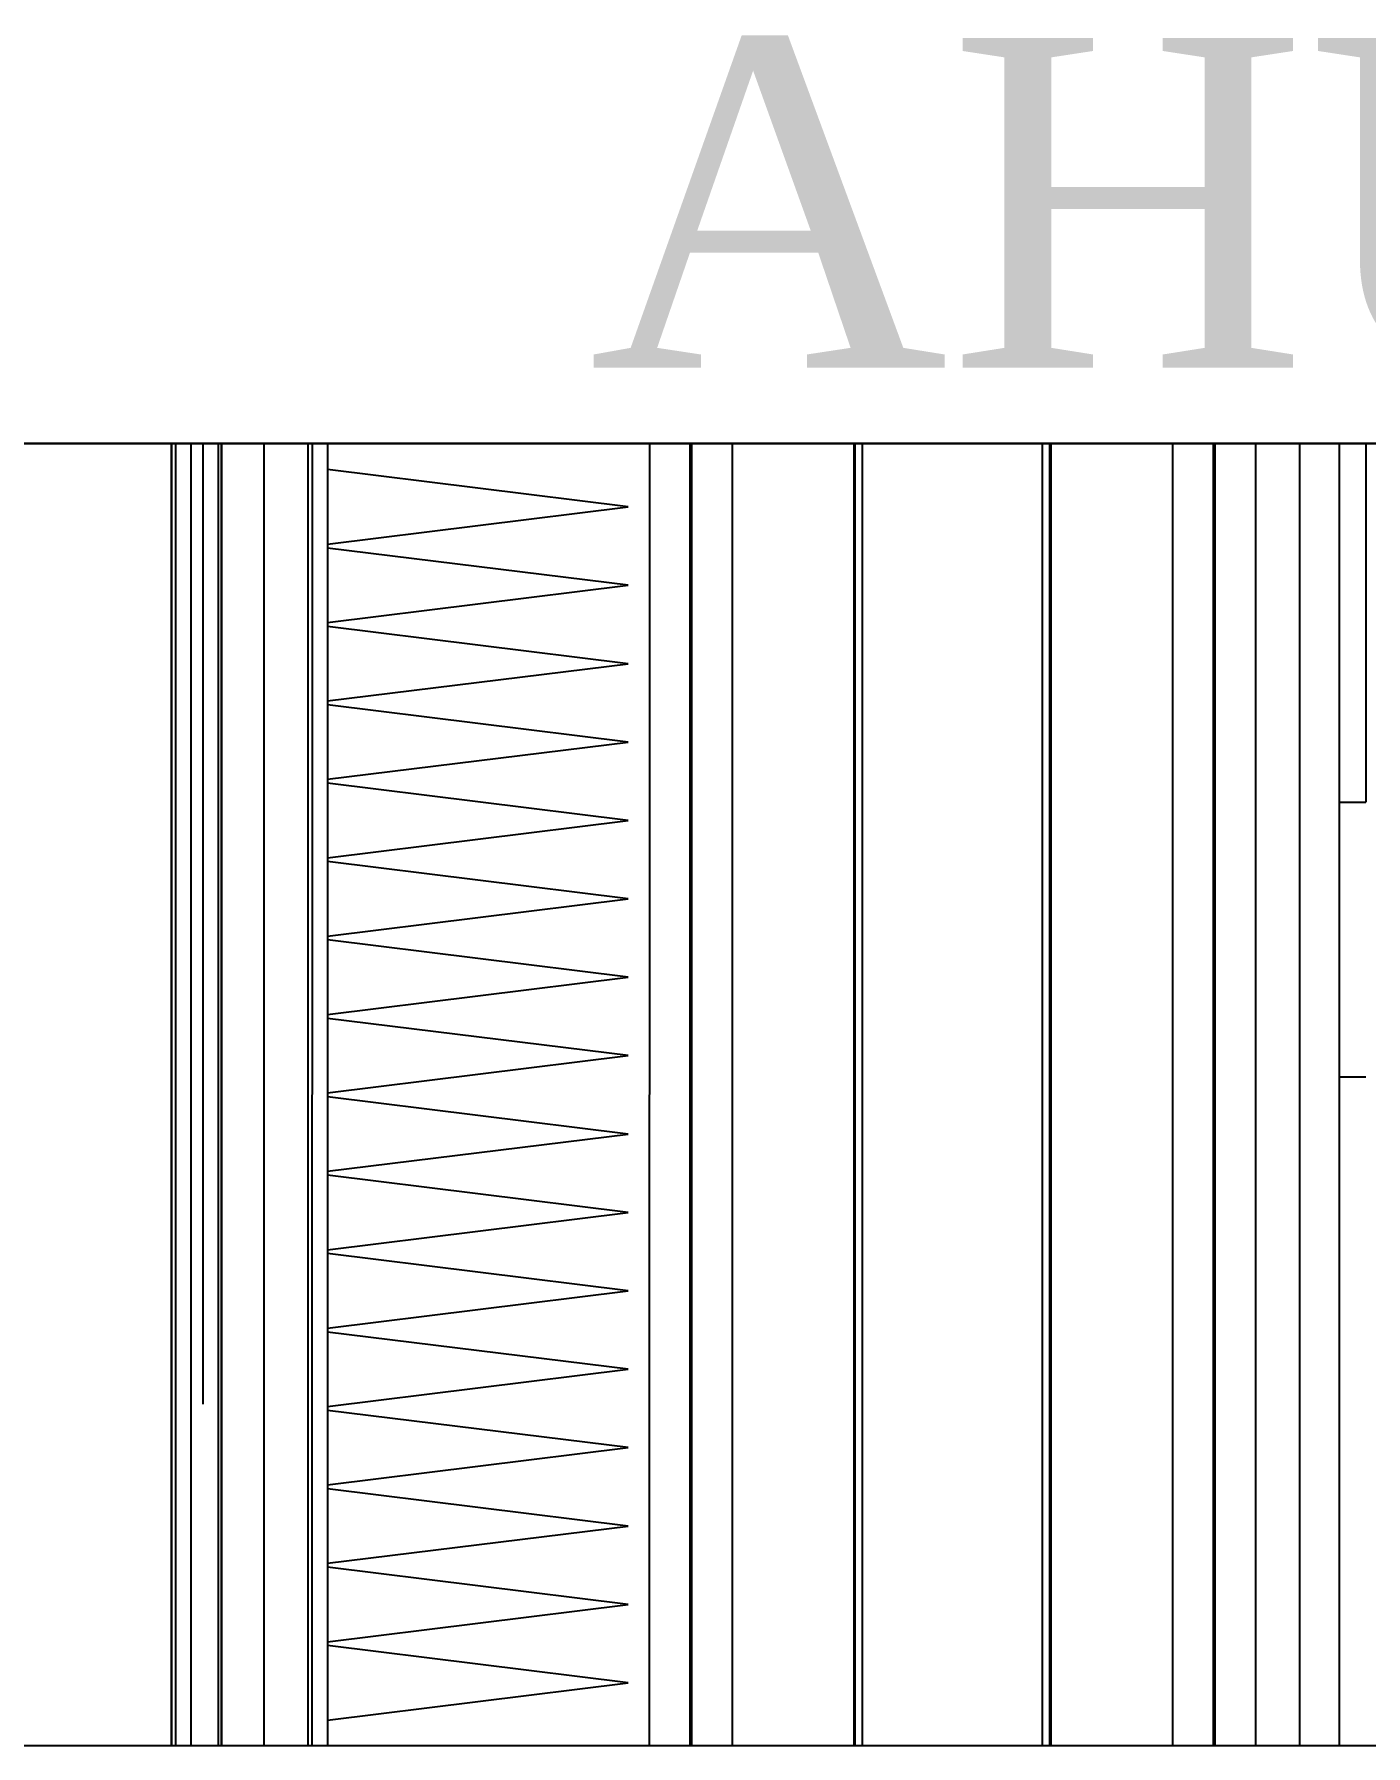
# Model space of a CAD drawing. Header units: inches. Extents: x 23 to 100097, y 11 to 104145.
# Drawn here: x 10406 to 11361, y 67631 to 68859 of the extents above; entities that cross this region are included whole.
import ezdxf

# ---------------------------------------------------------------- set-up
doc = ezdxf.new("R2010")
doc.units = ezdxf.units.IN
doc.header["$MEASUREMENT"] = 0
doc.layers.add('Divar', color=7, linetype='Continuous', lineweight=25)
doc.layers.add('SYSTEMAIR1', color=7, linetype='Continuous')
doc.styles.add('Times New  Roman', font='times.ttf')

# ---------------------------------------------------------------- blocks, each defined once
blk = doc.blocks.new('adadadadad')
blk.add_lwpolyline([(167725, -85512.5), (167725, -84030.5), (165343, -84030.5)])
at = {"layer": 'Divar'}
blk.add_lwpolyline([(165343, -85512.5), (165343, -84030.5), (168725, -84030.5), (168725, -85512.5)], close=True, dxfattribs=at)
at = {"layer": 'SYSTEMAIR1', "linetype": 'Continuous', "extrusion": (-5.4881e-11, -1.98872e-05, 1)}
for p, q in [((165649.7, -84030.5, 0), (165649.7, -85512.5, 0)), ((165754.6, -84030.5, 0), (165754.6, -85512.5, 0)), ((165805.1, -85512.5, 0), (165805.1, -84030.5, 0)), ((165809.6, -84030.5, 0), (165809.5, -85512.5, 0)), ((165827.3, -84030.5, 0), (165827.3, -85512.5, 0)), ((166193.6, -84030.5, 0), (166193.5, -85512.5, 0)), ((166239.8, -84030.5, 0), (166239.8, -85512.5, 0)), ((166239.8, -84030.5, 0), (166239.8, -85512.5, 0)), ((166239.8, -84030.5, 0), (166239.8, -85512.5, 0)), ((166240.7, -84030.5, 0), (166240.7, -85512.5, 0)), ((166240.7, -84030.5, 0), (166240.7, -85512.5, 0)), ((166241.6, -84030.5, 0), (166241.5, -85512.5, 0)), ((166241.6, -84030.5, 0), (166241.5, -85512.5, 0)), ((166241.6, -84030.5, 0), (166241.5, -85512.5, 0)), ((166287.8, -84030.5, 0), (166287.8, -85512.5, 0)), ((166426.4, -84030.5, 0), (166426.4, -85512.5, 0)), ((166427.3, -84030.5, 0), (166427.3, -85512.5, 0)), ((166427.3, -84030.5, 0), (166427.3, -85512.5, 0)), ((166427.3, -84030.5, 0), (166427.3, -85512.5, 0)), ((166427.3, -84030.5, 0), (166427.3, -85512.5, 0)), ((166649.5, -84030.5, 0), (166649.5, -85512.5, 0)), ((166649.5, -84030.5, 0), (166649.5, -85512.5, 0)), ((166649.5, -84030.5, 0), (166649.5, -85512.5, 0)), ((166649.5, -84030.5, 0), (166649.5, -85512.5, 0)), ((166650.4, -84030.5, 0), (166650.4, -85512.5, 0)), ((166789.1, -84030.5, 0), (166789.1, -85512.5, 0)), ((166835.3, -84030.5, 0), (166835.3, -85512.5, 0)), ((166835.3, -84030.5, 0), (166835.3, -85512.5, 0)), ((166835.3, -84030.5, 0), (166835.3, -85512.5, 0)), ((166836.2, -84030.5, 0), (166836.2, -85512.5, 0)), ((166836.2, -84030.5, 0), (166836.2, -85512.5, 0)), ((166837.1, -84030.5, 0), (166837.1, -85512.5, 0)), ((166837.1, -84030.5, 0), (166837.1, -85512.5, 0)), ((166837.1, -84030.5, 0), (166837.1, -85512.5, 0)), ((166883.3, -84030.5, 0), (166883.3, -85512.5, 0)), ((166934, -85512.5, 0), (166934, -84030.5, 0)), ((166978.9, -85512.5, 0), (166978.9, -84030.5, 0)), ((167008.9, -84030.5, 0), (167008.9, -84438.5, 0)), ((166978.9, -84438.5, 0), (167008.9, -84438.5, 0)), ((166978.9, -84751.3, 0), (167008.9, -84751.3, 0))]:
    blk.add_line(p, q, dxfattribs=at)
at = {"layer": 'SYSTEMAIR1', "linetype": 'Continuous'}
for p, q in [((165649.7, -85512.5, 0), (165649.7, -84030.5, 0)), ((165654.2, -84030.5, 0), (165654.2, -85512.5, 0)), ((165671.9, -85512.5, 0), (165671.9, -84030.5, 0)), ((165685.3, -84030.5, 0), (165685.3, -85123.8, 0)), ((165703, -85512.5, 0), (165703, -84030.5, 0)), ((165706.5, -85512.5, 0), (165706.5, -84030.5, 0)), ((165706.5, -84030.5, 0), (165706.5, -85512.5, 0)), ((165706.5, -85512.5, 0), (165706.5, -84030.5, 0)), ((165706.5, -84030.5, 0), (165706.5, -85512.5, 0)), ((165706.5, -85512.5, 0), (165706.5, -84030.5, 0)), ((166427.3, -84030.5, 0), (166427.3, -85512.5, 0)), ((166436.2, -85512.5, 0), (166436.2, -84030.5, 0)), ((166640.7, -84030.5, 0), (166640.7, -85512.5, 0)), ((166649.5, -85512.5, 0), (166649.5, -84030.5, 0)), ((166169.6, -84102.6, 0), (165827.3, -84060.2, 0)), ((165827.3, -84145, 0), (166169.6, -84102.6, 0)), ((166169.6, -84191.9, 0), (165827.3, -84149.5, 0)), ((166427.2, -84171.6, 0), (166427.2, -84195, 0)), ((166649.6, -84171.6, 0), (166649.6, -84195, 0)), ((165827.3, -84234.3, 0), (166169.6, -84191.9, 0)), ((166427.2, -84195, 0), (166427.2, -84221.4, 0)), ((166649.6, -84195, 0), (166649.6, -84221.4, 0)), ((166427.2, -84221.4, 0), (166427.2, -84250.5, 0)), ((166649.6, -84221.4, 0), (166649.6, -84250.5, 0)), ((166169.6, -84281.1, 0), (165827.3, -84238.7, 0)), ((166427.2, -84250.5, 0), (166427.2, -84282.2, 0)), ((166649.6, -84250.5, 0), (166649.6, -84282.2, 0)), ((165827.3, -84323.5, 0), (166169.6, -84281.1, 0)), ((166427.2, -84282.2, 0), (166427.2, -84316.1, 0)), ((166649.6, -84282.2, 0), (166649.6, -84316.1, 0)), ((166169.6, -84370.3, 0), (165827.3, -84327.9, 0)), ((166427.2, -84316.1, 0), (166427.2, -84352, 0)), ((166649.6, -84316.1, 0), (166649.6, -84352, 0)), ((166427.2, -84352, 0), (166427.2, -84389.7, 0)), ((166649.6, -84352, 0), (166649.6, -84389.7, 0)), ((165827.3, -84412.7, 0), (166169.6, -84370.3, 0)), ((166427.2, -84389.7, 0), (166427.2, -84428.9, 0)), ((166649.6, -84389.7, 0), (166649.6, -84428.9, 0)), ((166169.6, -84459.5, 0), (165827.3, -84417.1, 0)), ((166427.2, -84428.9, 0), (166427.2, -84469.3, 0)), ((166649.6, -84428.9, 0), (166649.6, -84469.3, 0)), ((165827.3, -84501.9, 0), (166169.6, -84459.5, 0)), ((166427.2, -84469.3, 0), (166427.2, -84510.7, 0)), ((166649.6, -84469.3, 0), (166649.6, -84510.7, 0)), ((166169.5, -84548.7, 0), (165827.3, -84506.3, 0)), ((166427.2, -84510.7, 0), (166427.2, -84552.6, 0)), ((166649.6, -84510.7, 0), (166649.6, -84552.6, 0)), ((165827.3, -84591.1, 0), (166169.5, -84548.7, 0)), ((166427.2, -84552.6, 0), (166427.2, -84594.9, 0)), ((166649.6, -84552.6, 0), (166649.6, -84594.9, 0)), ((166169.5, -84637.9, 0), (165827.3, -84595.5, 0)), ((166427.2, -84594.9, 0), (166427.2, -84637.2, 0)), ((166649.6, -84594.9, 0), (166649.6, -84637.2, 0)), ((165827.3, -84680.3, 0), (166169.5, -84637.9, 0)), ((166427.2, -84637.2, 0), (166427.2, -84679.1, 0)), ((166649.6, -84637.2, 0), (166649.6, -84679.1, 0)), ((166427.2, -84679.1, 0), (166427.2, -84720.4, 0)), ((166649.6, -84679.1, 0), (166649.6, -84720.4, 0)), ((166169.5, -84727.1, 0), (165827.3, -84684.7, 0)), ((165827.3, -84769.5, 0), (166169.5, -84727.1, 0)), ((166427.2, -84720.4, 0), (166427.2, -84760.9, 0)), ((166649.6, -84720.4, 0), (166649.6, -84760.9, 0)), ((166169.5, -84816.3, 0), (165827.3, -84773.9, 0)), ((166427.2, -84760.9, 0), (166427.2, -84800.1, 0)), ((166649.6, -84760.9, 0), (166649.6, -84800.1, 0)), ((165827.3, -84858.7, 0), (166169.5, -84816.3, 0)), ((166427.2, -84800.1, 0), (166427.2, -84837.8, 0)), ((166649.6, -84800.1, 0), (166649.6, -84837.8, 0)), ((166427.2, -84837.8, 0), (166427.2, -84873.7, 0)), ((166649.6, -84837.8, 0), (166649.6, -84873.7, 0)), ((166169.5, -84905.5, 0), (165827.3, -84863.1, 0)), ((166427.2, -84873.7, 0), (166427.2, -84907.6, 0)), ((166649.6, -84873.7, 0), (166649.6, -84907.6, 0)), ((165827.3, -84947.9, 0), (166169.5, -84905.5, 0)), ((166427.2, -84907.6, 0), (166427.2, -84939.2, 0)), ((166649.6, -84907.6, 0), (166649.6, -84939.2, 0)), ((166169.5, -84994.8, 0), (165827.3, -84952.4, 0)), ((166427.2, -84939.2, 0), (166427.2, -84968.4, 0)), ((166649.6, -84939.2, 0), (166649.6, -84968.4, 0)), ((166427.2, -84968.4, 0), (166427.2, -84994.7, 0)), ((166649.6, -84968.4, 0), (166649.6, -84994.7, 0)), ((165827.3, -85037.2, 0), (166169.5, -84994.8, 0)), ((166427.2, -84994.7, 0), (166427.2, -85018.2, 0)), ((166649.6, -84994.7, 0), (166649.6, -85018.2, 0)), ((166169.5, -85084, 0), (165827.3, -85041.6, 0)), ((165827.3, -85126.4, 0), (166169.5, -85084, 0)), ((166169.5, -85173.2, 0), (165827.3, -85130.8, 0)), ((165827.3, -85215.6, 0), (166169.5, -85173.2, 0)), ((165827.3, -85215.6, 0), (166169.5, -85173.2, 0)), ((166169.5, -85262.4, 0), (165827.3, -85220, 0)), ((165827.3, -85304.8, 0), (166169.5, -85262.4, 0)), ((166169.5, -85351.6, 0), (165827.3, -85309.2, 0)), ((165827.3, -85394, 0), (166169.5, -85351.6, 0)), ((166169.5, -85440.8, 0), (165827.3, -85398.4, 0)), ((165827.3, -85483.2, 0), (166169.5, -85440.8, 0))]:
    blk.add_line(p, q, dxfattribs=at)

msp = doc.modelspace()

# ---------------------------------------------------------------- block references
at = {"layer": 'Divar', "xscale": 0.6301167843381361, "yscale": 0.6301167843381361, "zscale": 0.6301167843381361}
msp.add_blockref('adadadadad', (-93874.1, 121514.3), dxfattribs=at)

# ---------------------------------------------------------------- texts
at = {"color": 4, "insert": (11279.7, 68616.2), "char_height": 236.29, "width": 6989.977, "attachment_point": 8, "rotation": 0.0002, "style": 'Times New  Roman'}
msp.add_mtext('{\\C0;AHU2}', dxfattribs=at)

doc.saveas('drawing.dxf')
